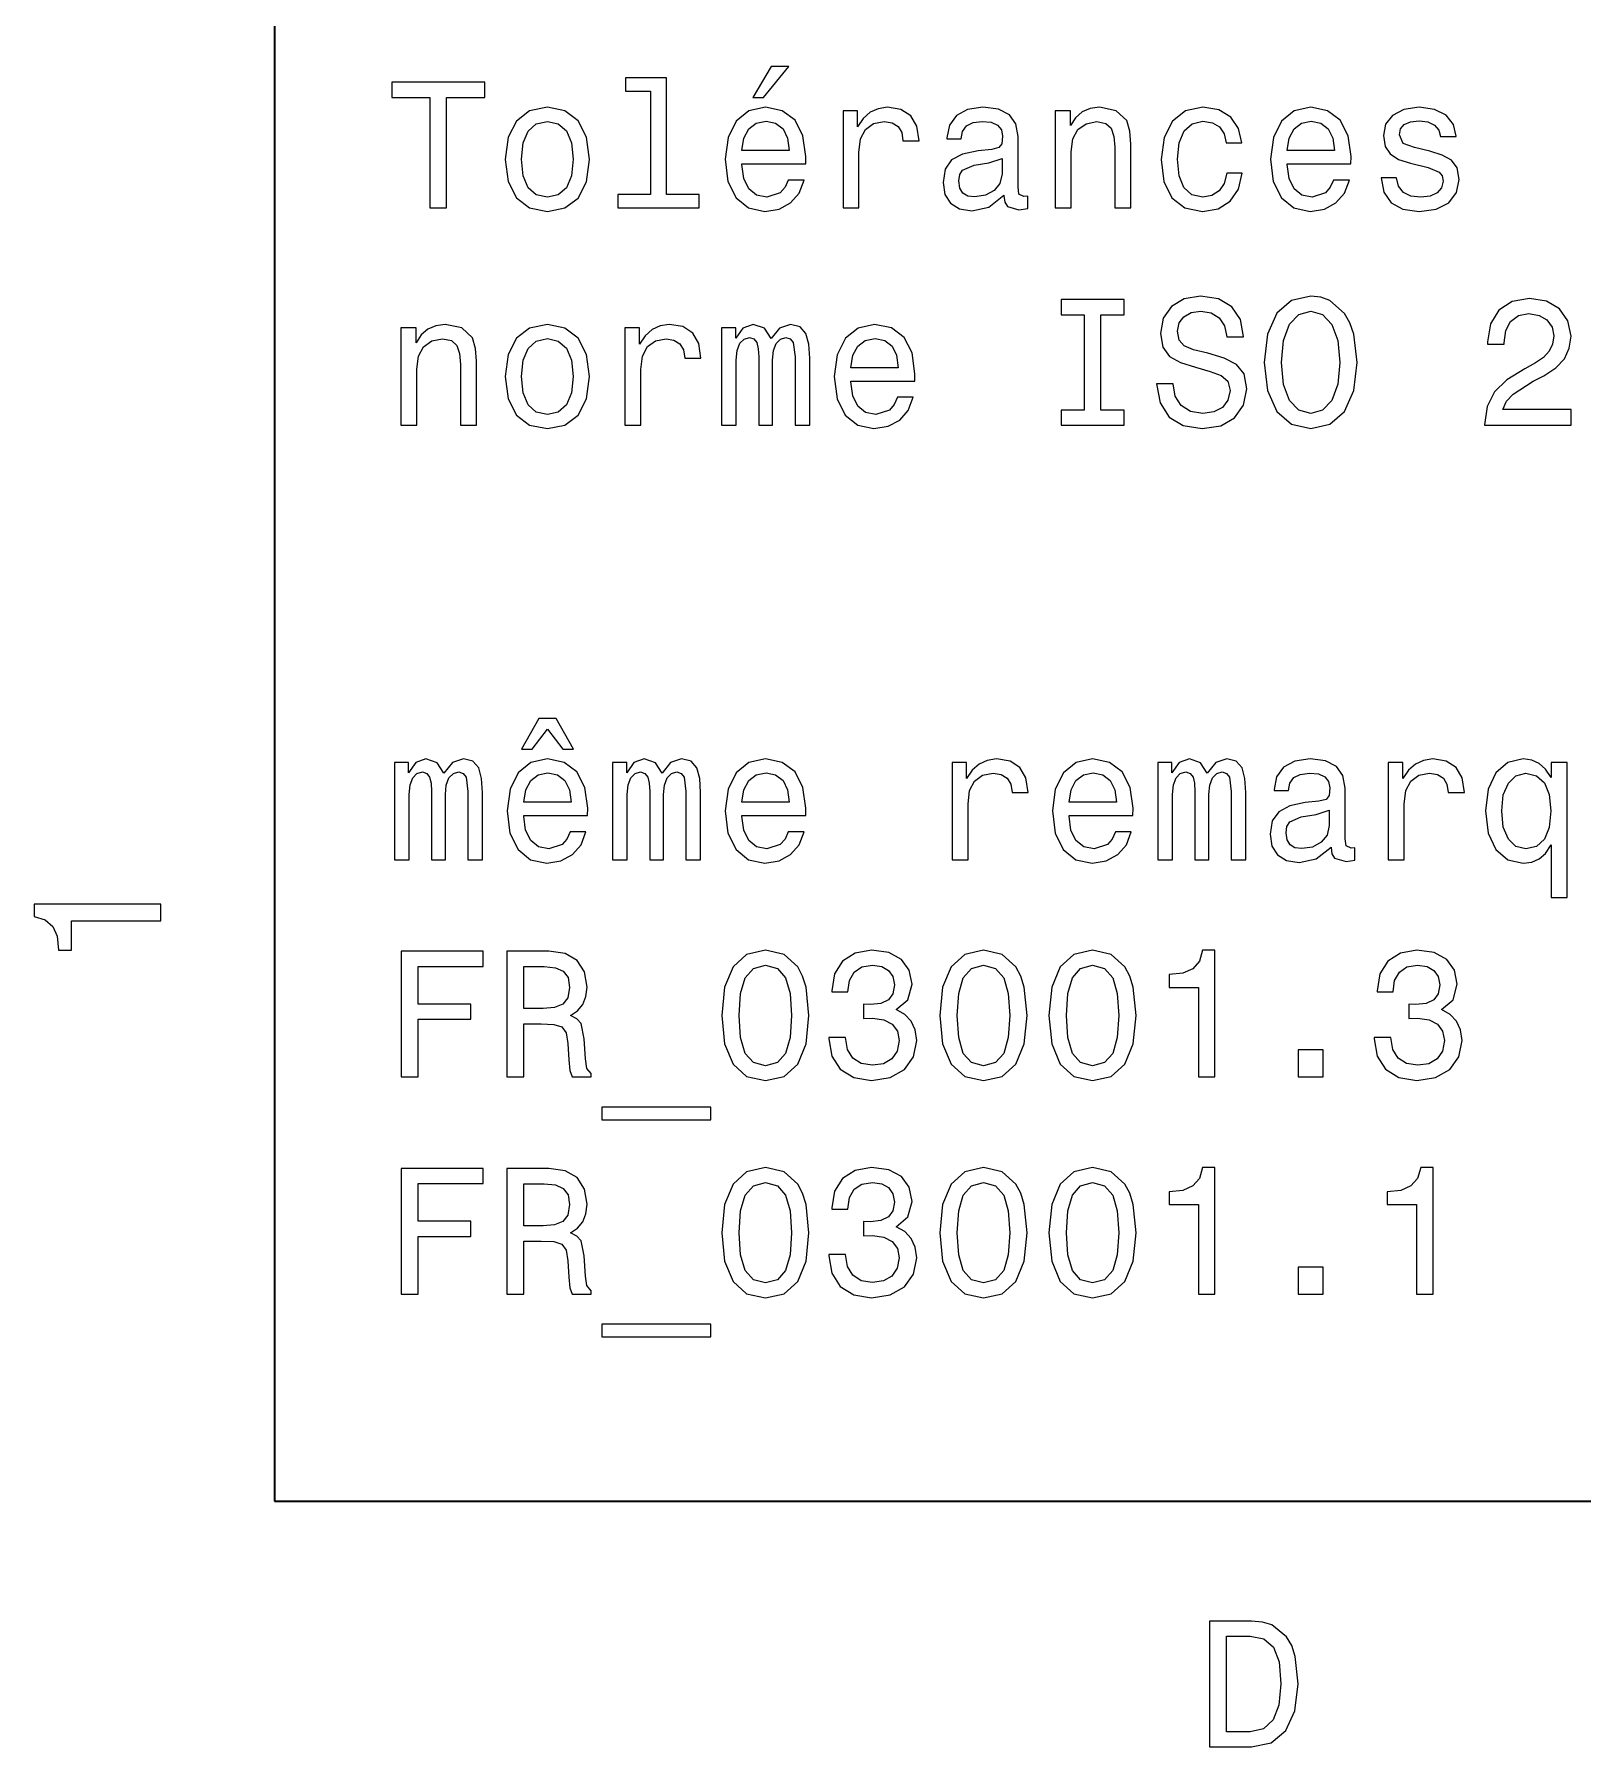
# Model space of a CAD drawing. Extents: x 0 to 297, y 0 to 210.
# Drawn here: x 3.31 to 46.42, y 3.17 to 50.84 of the extents above; entities that cross this region are included whole.
import ezdxf

# ---------------------------------------------------------------- set-up
doc = ezdxf.new("R2010")
doc.units = 0

msp = doc.modelspace()

# ---------------------------------------------------------------- linework, layer by layer
at = {"color": 7, "lineweight": 35}
for p, q in [((10, 200), (10, 10)), ((10, 10), (287, 10))]:
    msp.add_line(p, q, dxfattribs=at)
at = {"color": 7, "lineweight": 13}
for points in [[(20.4676, 49.246845), (20.4676, 46.372208), (19.554775, 46.372208), (19.554775, 45.999008), (21.819183, 45.999008), (21.819183, 46.372208), (20.911404, 46.372208), (20.911404, 49.620045), (19.771633, 49.620045), (19.771633, 49.246845)], [(23.317024, 49.075378), (23.614574, 49.075378), (24.315582, 49.932724), (23.821346, 49.932724)], [(14.324948, 45.999008), (14.788925, 45.999008), (14.788925, 49.075378), (15.848003, 49.075378), (15.848003, 49.499008), (13.260827, 49.499008), (13.260827, 49.075378), (14.324948, 49.075378)], [(16.417889, 47.350594), (16.498579, 46.735321), (16.730568, 46.281429), (17.098724, 45.999008), (17.59296, 45.903187), (18.082153, 45.999008), (18.450308, 46.276386), (18.682297, 46.730278), (18.768032, 47.350594), (18.682297, 47.965866), (18.450308, 48.424801), (18.082153, 48.702179), (17.59296, 48.803043), (17.098724, 48.702179), (16.730568, 48.419758), (16.498579, 47.965866)], [(23.009386, 47.224514), (24.784603, 47.224514), (24.789646, 47.431286), (24.708954, 48.011257), (24.487053, 48.444973), (24.134026, 48.707222), (23.665005, 48.803043), (23.206074, 48.702179), (22.853046, 48.419758), (22.626102, 47.960823), (22.54541, 47.355637), (22.621059, 46.735321), (22.848003, 46.281429), (23.195986, 45.999008), (23.649876, 45.903187), (24.043247, 45.96875), (24.366014, 46.140217), (24.603046, 46.412552), (24.739214, 46.775665), (24.300453, 46.775665), (24.209675, 46.573936), (24.07855, 46.422638), (23.705353, 46.301601), (23.417889, 46.357079), (23.201029, 46.533592), (23.059818, 46.821053), (23.009386, 47.209381)], [(25.823507, 45.999008), (26.267311, 45.999008), (26.267311, 47.547279), (26.3127, 47.920479), (26.448868, 48.187767), (26.670769, 48.349152), (26.968319, 48.404629), (27.190224, 48.369324), (27.356647, 48.268459), (27.457514, 48.096992), (27.492817, 47.865002), (27.941664, 47.865002), (27.881145, 48.273502), (27.714718, 48.56601), (27.43734, 48.742523), (27.059097, 48.803043), (26.801895, 48.762695), (26.57999, 48.661831), (26.383305, 48.490364), (26.226967, 48.258373), (26.226967, 48.707222), (25.823507, 48.707222)], [(30.301893, 46.352036), (30.301893, 46.336903), (30.32711, 46.165436), (30.402758, 46.044395), (30.720482, 45.948574), (30.9676, 45.988922), (30.9676, 46.33186), (30.861692, 46.31673), (30.720482, 46.382294), (30.695265, 46.584023), (30.695265, 47.986038), (30.634747, 48.344109), (30.458235, 48.596272), (30.150597, 48.747566), (29.716879, 48.803043), (29.293249, 48.742523), (28.980568, 48.571053), (28.783882, 48.303764), (28.718321, 47.950737), (28.718321, 47.920479), (29.116735, 47.920479), (29.152039, 48.132294), (29.262989, 48.283592), (29.444546, 48.374367), (29.70175, 48.409672), (29.948868, 48.384457), (30.125381, 48.308807), (30.231289, 48.177681), (30.266592, 47.996128), (30.246418, 47.784309), (30.165728, 47.678402), (29.963997, 47.627972), (29.585756, 47.587624), (29.152039, 47.496845), (28.844402, 47.335464), (28.662846, 47.083302), (28.607368, 46.710102), (28.657803, 46.377251), (28.81414, 46.130131), (29.066303, 45.973793), (29.414286, 45.918316), (29.883307, 46.024223)], [(31.729128, 45.999008), (32.172932, 45.999008), (32.172932, 47.562408), (32.218323, 47.920479), (32.364574, 48.182724), (32.591518, 48.344109), (32.894112, 48.404629), (33.136189, 48.354195), (33.287483, 48.218029), (33.363132, 47.991081), (33.388351, 47.688488), (33.388351, 45.999008), (33.832153, 45.999008), (33.832153, 47.779266), (33.811981, 48.137337), (33.721203, 48.434887), (33.423653, 48.707222), (32.959675, 48.803043), (32.702469, 48.767738), (32.485611, 48.671921), (32.299011, 48.510536), (32.152756, 48.293678), (32.152756, 48.707222), (31.729128, 48.707222)], [(36.489937, 47.809528), (36.928696, 47.809528), (36.837917, 48.212986), (36.621059, 48.530708), (36.283165, 48.727394), (35.844402, 48.803043), (35.360252, 48.702179), (34.992096, 48.419758), (34.760109, 47.960823), (34.679417, 47.345551), (34.755066, 46.735321), (34.98201, 46.281429), (35.34008, 45.999008), (35.829273, 45.903187), (36.262993, 45.978836), (36.600887, 46.190651), (36.832874, 46.523502), (36.933739, 46.967308), (36.510109, 46.967308), (36.43446, 46.684887), (36.293251, 46.473072), (36.091522, 46.341949), (35.844402, 46.301601), (35.536766, 46.367165), (35.314865, 46.568893), (35.178696, 46.896702), (35.133308, 47.36068), (35.178696, 47.814571), (35.319908, 48.14238), (35.546852, 48.344109), (35.844402, 48.414715), (36.106651, 48.369324), (36.303337, 48.25333), (36.43446, 48.061687)], [(38.189503, 47.224514), (39.964718, 47.224514), (39.969761, 47.431286), (39.889069, 48.011257), (39.667168, 48.444973), (39.31414, 48.707222), (38.845123, 48.803043), (38.386189, 48.702179), (38.033165, 48.419758), (37.806217, 47.960823), (37.725525, 47.355637), (37.801174, 46.735321), (38.028118, 46.281429), (38.376102, 45.999008), (38.829994, 45.903187), (39.223366, 45.96875), (39.546131, 46.140217), (39.783165, 46.412552), (39.919327, 46.775665), (39.480568, 46.775665), (39.38979, 46.573936), (39.258667, 46.422638), (38.885468, 46.301601), (38.598003, 46.357079), (38.381145, 46.533592), (38.239937, 46.821053), (38.189503, 47.209381)], [(42.163567, 47.577538), (41.73489, 47.678402), (41.417168, 47.794395), (41.31126, 48.031429), (41.341518, 48.197857), (41.447426, 48.318893), (41.618896, 48.394543), (41.866013, 48.424801), (42.103046, 48.394543), (42.289646, 48.303764), (42.410683, 48.167595), (42.461113, 47.986038), (42.894833, 47.986038), (42.894833, 47.996128), (42.819183, 48.323936), (42.612411, 48.581142), (42.289646, 48.742523), (41.866013, 48.803043), (41.43734, 48.742523), (41.12466, 48.576096), (40.927975, 48.328979), (40.867455, 48.0163), (40.912842, 47.713707), (41.054054, 47.501888), (41.286041, 47.350594), (41.62394, 47.244686), (42.118176, 47.12365), (42.420769, 46.997566), (42.501461, 46.896702), (42.531723, 46.745407), (42.486332, 46.558807), (42.365295, 46.417595), (42.16861, 46.326817), (41.906361, 46.296558), (41.628983, 46.326817), (41.427254, 46.432724), (41.291084, 46.604195), (41.235611, 46.841228), (40.806938, 46.841228), (40.877541, 46.437771), (41.084312, 46.145264), (41.412125, 45.96875), (41.866013, 45.903187), (42.34008, 45.96875), (42.688061, 46.145264), (42.899876, 46.427681), (42.975525, 46.795837), (42.920052, 47.11356), (42.76371, 47.330421), (42.506504, 47.47163)], [(16.871778, 47.355637), (16.917168, 47.809528), (17.058378, 48.137337), (17.285324, 48.339066), (17.59296, 48.409672), (17.895554, 48.339066), (18.122499, 48.14238), (18.26371, 47.809528), (18.31414, 47.355637), (18.26371, 46.896702), (18.122499, 46.56385), (17.895554, 46.362122), (17.59296, 46.296558), (17.285324, 46.362122), (17.058378, 46.56385), (16.917168, 46.896702)], [(23.009386, 47.59771), (23.064861, 47.945694), (23.201029, 48.2029), (23.407803, 48.359238), (23.680136, 48.414715), (23.947426, 48.359238), (24.1542, 48.2029), (24.280281, 47.945694), (24.325668, 47.59771)], [(38.189503, 47.59771), (38.24498, 47.945694), (38.381145, 48.2029), (38.587917, 48.359238), (38.860252, 48.414715), (39.127541, 48.359238), (39.334312, 48.2029), (39.460396, 47.945694), (39.505783, 47.59771)], [(30.251461, 46.947136), (30.190943, 46.684887), (30.02956, 46.483158), (29.787485, 46.352036), (29.489935, 46.306644), (29.298292, 46.33186), (29.162125, 46.412552), (29.076389, 46.553764), (29.051174, 46.75045), (29.071346, 46.926964), (29.152039, 47.053043), (29.474804, 47.194252), (29.883307, 47.254772), (30.251461, 47.375809)], [(32.541084, 40.375809), (31.895554, 40.375809), (31.895554, 39.952179), (33.650597, 39.952179), (33.650597, 40.375809), (33.005066, 40.375809), (33.005066, 43.028549), (33.650597, 43.028549), (33.650597, 43.452179), (31.895554, 43.452179), (31.895554, 43.028549), (32.541084, 43.028549)], [(35.012268, 41.107079), (34.553337, 41.107079), (34.654198, 40.572495), (34.906364, 40.179123), (35.294693, 39.942093), (35.819183, 39.856358), (36.338638, 39.93705), (36.726967, 40.158951), (36.974083, 40.506935), (37.064865, 40.965866), (36.989216, 41.379414), (36.777397, 41.646702), (36.43446, 41.823215), (35.975525, 41.954342), (35.582153, 42.050163), (35.324951, 42.161114), (35.178696, 42.322495), (35.133308, 42.574657), (35.178696, 42.801601), (35.309822, 42.973072), (35.511551, 43.089066), (35.788925, 43.129414), (36.07135, 43.078979), (36.293251, 42.942814), (36.439503, 42.715866), (36.510109, 42.40823), (36.96904, 42.40823), (36.96904, 42.418316), (36.888351, 42.89238), (36.651321, 43.245407), (36.278122, 43.467308), (35.773796, 43.542957), (35.319908, 43.467308), (34.966881, 43.255493), (34.739937, 42.927685), (34.659245, 42.504051), (34.724808, 42.125809), (34.916451, 41.868607), (35.21904, 41.697136), (35.632587, 41.566013), (36.041088, 41.450016), (36.348724, 41.339066), (36.535324, 41.177685), (36.600887, 40.915436), (36.540367, 40.648144), (36.384026, 40.446415), (36.146996, 40.320335), (35.839359, 40.279987), (35.496422, 40.335464), (35.234169, 40.496849), (35.067745, 40.759094)], [(37.549011, 41.702179), (37.63979, 40.915436), (37.902039, 40.335464), (38.310539, 39.977394), (38.845123, 39.856358), (39.37466, 39.977394), (39.788208, 40.335464), (40.04541, 40.915436), (40.141232, 41.702179), (40.04541, 42.483879), (39.93446, 42.801601), (39.788208, 43.06385), (39.37466, 43.421921), (39.122498, 43.512699), (38.845123, 43.548), (38.305496, 43.421921), (37.896996, 43.068893), (37.63979, 42.488922)], [(43.686619, 39.952179), (46.092239, 39.952179), (46.092239, 40.385895), (44.190941, 40.385895), (44.296848, 40.622929), (44.478405, 40.819614), (45.038204, 41.177685), (45.335754, 41.328979), (45.668606, 41.545837), (45.90564, 41.798), (46.041805, 42.095551), (46.092239, 42.433449), (46.006504, 42.857079), (45.76947, 43.18993), (45.406361, 43.401749), (44.93734, 43.477394), (44.45319, 43.391659), (44.085033, 43.154629), (43.848, 42.776386), (43.767311, 42.277107), (43.767311, 42.206501), (44.226242, 42.206501), (44.226242, 42.246849), (44.271633, 42.589787), (44.407799, 42.841949), (44.624657, 43.00333), (44.912125, 43.058807), (45.204632, 43.008373), (45.42149, 42.882294), (45.562698, 42.685608), (45.613132, 42.438492), (45.577827, 42.206501), (45.482006, 42.009815), (45.320625, 41.838345), (45.098721, 41.68705), (44.80117, 41.525665), (44.306938, 41.212986), (43.958954, 40.880135), (43.752182, 40.476673), (43.686619, 39.967308)], [(38.033165, 41.702179), (38.088638, 42.312408), (38.255066, 42.761257), (38.512268, 43.033592), (38.845123, 43.129414), (39.172932, 43.033592), (39.430138, 42.756214), (39.596565, 42.307365), (39.657082, 41.702179), (39.596565, 41.091949), (39.430138, 40.643101), (39.172932, 40.370766), (38.845123, 40.279987), (38.512268, 40.370766), (38.255066, 40.643101), (38.088638, 41.086906)], [(13.512989, 39.952179), (13.956793, 39.952179), (13.956793, 41.515579), (14.002182, 41.87365), (14.148436, 42.135895), (14.375381, 42.297279), (14.677975, 42.3578), (14.920049, 42.307365), (15.071346, 42.1712), (15.146995, 41.944252), (15.172211, 41.641659), (15.172211, 39.952179), (15.616014, 39.952179), (15.616014, 41.732437), (15.595841, 42.090508), (15.505064, 42.388058), (15.207513, 42.660393), (14.743536, 42.756214), (14.486332, 42.720909), (14.269473, 42.625092), (14.082873, 42.463707), (13.93662, 42.246849), (13.93662, 42.660393), (13.512989, 42.660393)], [(16.417889, 41.303764), (16.498579, 40.688492), (16.730568, 40.2346), (17.098724, 39.952179), (17.59296, 39.856358), (18.082153, 39.952179), (18.450308, 40.229557), (18.682297, 40.683449), (18.768032, 41.303764), (18.682297, 41.919037), (18.450308, 42.377972), (18.082153, 42.65535), (17.59296, 42.756214), (17.098724, 42.65535), (16.730568, 42.372929), (16.498579, 41.919037)], [(19.751461, 39.952179), (20.195265, 39.952179), (20.195265, 41.50045), (20.240654, 41.87365), (20.376822, 42.140938), (20.598724, 42.302322), (20.896275, 42.3578), (21.118176, 42.322495), (21.284603, 42.22163), (21.385468, 42.050163), (21.420769, 41.818172), (21.869617, 41.818172), (21.809097, 42.226673), (21.642672, 42.51918), (21.365295, 42.695694), (20.987053, 42.756214), (20.729847, 42.715866), (20.507946, 42.615002), (20.31126, 42.443535), (20.154919, 42.211544), (20.154919, 42.660393), (19.751461, 42.660393)], [(22.444546, 39.952179), (22.853046, 39.952179), (22.853046, 41.762699), (22.878262, 42.03503), (22.953911, 42.231716), (23.069904, 42.347713), (23.221203, 42.393101), (23.342239, 42.352757), (23.422932, 42.251892), (23.463276, 42.080421), (23.478407, 41.853477), (23.478407, 39.952179), (23.861692, 39.952179), (23.861692, 41.762699), (23.886909, 42.029987), (23.962557, 42.226673), (24.083595, 42.347713), (24.23489, 42.393101), (24.355928, 42.352757), (24.436619, 42.251892), (24.487053, 41.853477), (24.487053, 39.952179), (24.895554, 39.952179), (24.895554, 41.823215), (24.870338, 42.211544), (24.789646, 42.509094), (24.628262, 42.690651), (24.366014, 42.756214), (24.058378, 42.65535), (23.821346, 42.362843), (23.634747, 42.650307), (23.322067, 42.756214), (23.034603, 42.65535), (22.837917, 42.372929), (22.837917, 42.660393), (22.444546, 42.660393)], [(26.04541, 41.177685), (27.820625, 41.177685), (27.825668, 41.384457), (27.744976, 41.964428), (27.523075, 42.398144), (27.17005, 42.660393), (26.701029, 42.756214), (26.242096, 42.65535), (25.889069, 42.372929), (25.662125, 41.913994), (25.581432, 41.308807), (25.657082, 40.688492), (25.884026, 40.2346), (26.23201, 39.952179), (26.6859, 39.856358), (27.079271, 39.921921), (27.402039, 40.093388), (27.639069, 40.365723), (27.775238, 40.728836), (27.336475, 40.728836), (27.245697, 40.527107), (27.114574, 40.375809), (26.741375, 40.254772), (26.453911, 40.310249), (26.237053, 40.486763), (26.095842, 40.774223), (26.04541, 41.162552)], [(16.871778, 41.308807), (16.917168, 41.762699), (17.058378, 42.090508), (17.285324, 42.292236), (17.59296, 42.362843), (17.895554, 42.292236), (18.122499, 42.095551), (18.26371, 41.762699), (18.31414, 41.308807), (18.26371, 40.849873), (18.122499, 40.517021), (17.895554, 40.315292), (17.59296, 40.249729), (17.285324, 40.315292), (17.058378, 40.517021), (16.917168, 40.849873)], [(26.04541, 41.55088), (26.100885, 41.898865), (26.237053, 42.156071), (26.443825, 42.312408), (26.71616, 42.367886), (26.98345, 42.312408), (27.190224, 42.156071), (27.316303, 41.898865), (27.361692, 41.55088)], [(16.871778, 30.934885), (17.169329, 30.934885), (17.598003, 31.494684), (18.021633, 30.934885), (18.319185, 30.934885), (17.840078, 31.792234), (17.355928, 31.792234)], [(13.336475, 27.858517), (13.744977, 27.858517), (13.744977, 29.669035), (13.770193, 29.94137), (13.845841, 30.138056), (13.961836, 30.254049), (14.113132, 30.299438), (14.23417, 30.259092), (14.314861, 30.158228), (14.355207, 29.986759), (14.370337, 29.759813), (14.370337, 27.858517), (14.753622, 27.858517), (14.753622, 29.669035), (14.778839, 29.936327), (14.854487, 30.133013), (14.975525, 30.254049), (15.126822, 30.299438), (15.247859, 30.259092), (15.32855, 30.158228), (15.378983, 29.759813), (15.378983, 27.858517), (15.787484, 27.858517), (15.787484, 29.729553), (15.762268, 30.117882), (15.681577, 30.415434), (15.520193, 30.596989), (15.257945, 30.662552), (14.950309, 30.561687), (14.713277, 30.26918), (14.526677, 30.556644), (14.213997, 30.662552), (13.926533, 30.561687), (13.729847, 30.279266), (13.729847, 30.56673), (13.336475, 30.56673)], [(16.93734, 29.084021), (18.712557, 29.084021), (18.7176, 29.290792), (18.636908, 29.870764), (18.415007, 30.304482), (18.061981, 30.56673), (17.59296, 30.662552), (17.134026, 30.561687), (16.781, 30.279266), (16.554054, 29.820332), (16.473364, 29.215145), (16.549011, 28.594828), (16.775957, 28.140938), (17.12394, 27.858517), (17.577831, 27.762695), (17.971203, 27.828257), (18.293968, 27.999727), (18.531, 28.272062), (18.667168, 28.635174), (18.228407, 28.635174), (18.137629, 28.433445), (18.006504, 28.282148), (17.633305, 28.16111), (17.345842, 28.216585), (17.128983, 28.393099), (16.987772, 28.680563), (16.93734, 29.068892)], [(19.408522, 27.858517), (19.817024, 27.858517), (19.817024, 29.669035), (19.842239, 29.94137), (19.917889, 30.138056), (20.033882, 30.254049), (20.185179, 30.299438), (20.306217, 30.259092), (20.386908, 30.158228), (20.427254, 29.986759), (20.442383, 29.759813), (20.442383, 27.858517), (20.825668, 27.858517), (20.825668, 29.669035), (20.850885, 29.936327), (20.926533, 30.133013), (21.047571, 30.254049), (21.198868, 30.299438), (21.319904, 30.259092), (21.400597, 30.158228), (21.451029, 29.759813), (21.451029, 27.858517), (21.859531, 27.858517), (21.859531, 29.729553), (21.834314, 30.117882), (21.753624, 30.415434), (21.592239, 30.596989), (21.32999, 30.662552), (21.022354, 30.561687), (20.785324, 30.26918), (20.598724, 30.556644), (20.286043, 30.662552), (19.998579, 30.561687), (19.801893, 30.279266), (19.801893, 30.56673), (19.408522, 30.56673)], [(23.009386, 29.084021), (24.784603, 29.084021), (24.789646, 29.290792), (24.708954, 29.870764), (24.487053, 30.304482), (24.134026, 30.56673), (23.665005, 30.662552), (23.206074, 30.561687), (22.853046, 30.279266), (22.626102, 29.820332), (22.54541, 29.215145), (22.621059, 28.594828), (22.848003, 28.140938), (23.195986, 27.858517), (23.649876, 27.762695), (24.043247, 27.828257), (24.366014, 27.999727), (24.603046, 28.272062), (24.739214, 28.635174), (24.300453, 28.635174), (24.209675, 28.433445), (24.07855, 28.282148), (23.705353, 28.16111), (23.417889, 28.216585), (23.201029, 28.393099), (23.059818, 28.680563), (23.009386, 29.068892)], [(28.859531, 27.858517), (29.303335, 27.858517), (29.303335, 29.406788), (29.348724, 29.779987), (29.484892, 30.047277), (29.706793, 30.20866), (30.004343, 30.264137), (30.226246, 30.228834), (30.392672, 30.12797), (30.493536, 29.956499), (30.528839, 29.72451), (30.977686, 29.72451), (30.917168, 30.133013), (30.750742, 30.42552), (30.473364, 30.602032), (30.095121, 30.662552), (29.837917, 30.622206), (29.616014, 30.521341), (29.419329, 30.349871), (29.262989, 30.117882), (29.262989, 30.56673), (28.859531, 30.56673)], [(32.117455, 29.084021), (33.89267, 29.084021), (33.897713, 29.290792), (33.817024, 29.870764), (33.595123, 30.304482), (33.242096, 30.56673), (32.773075, 30.662552), (32.31414, 30.561687), (31.961117, 30.279266), (31.734171, 29.820332), (31.653479, 29.215145), (31.729128, 28.594828), (31.956072, 28.140938), (32.304054, 27.858517), (32.757946, 27.762695), (33.151318, 27.828257), (33.474083, 27.999727), (33.711117, 28.272062), (33.847282, 28.635174), (33.408524, 28.635174), (33.317741, 28.433445), (33.186623, 28.282148), (32.813423, 28.16111), (32.525955, 28.216585), (32.309097, 28.393099), (32.167889, 28.680563), (32.117455, 29.068892)], [(34.588638, 27.858517), (34.997139, 27.858517), (34.997139, 29.669035), (35.022354, 29.94137), (35.098007, 30.138056), (35.213997, 30.254049), (35.365295, 30.299438), (35.486336, 30.259092), (35.567024, 30.158228), (35.607368, 29.986759), (35.622498, 29.759813), (35.622498, 27.858517), (36.005783, 27.858517), (36.005783, 29.669035), (36.031002, 29.936327), (36.106651, 30.133013), (36.227688, 30.254049), (36.378983, 30.299438), (36.500023, 30.259092), (36.580711, 30.158228), (36.631145, 29.759813), (36.631145, 27.858517), (37.03965, 27.858517), (37.03965, 29.729553), (37.014431, 30.117882), (36.933739, 30.415434), (36.772354, 30.596989), (36.510109, 30.662552), (36.202469, 30.561687), (35.965439, 30.26918), (35.778839, 30.556644), (35.46616, 30.662552), (35.178696, 30.561687), (34.98201, 30.279266), (34.98201, 30.56673), (34.588638, 30.56673)], [(39.409966, 28.211542), (39.409966, 28.196413), (39.435181, 28.024942), (39.510826, 27.903906), (39.828552, 27.808084), (40.075668, 27.848431), (40.075668, 28.19137), (39.969761, 28.176241), (39.828552, 28.241802), (39.803337, 28.443531), (39.803337, 29.845549), (39.742817, 30.203617), (39.566303, 30.455778), (39.258667, 30.607075), (38.824951, 30.662552), (38.401318, 30.602032), (38.088638, 30.430563), (37.891953, 30.163271), (37.826389, 29.810246), (37.826389, 29.779987), (38.224804, 29.779987), (38.260109, 29.991802), (38.371056, 30.143099), (38.552612, 30.233877), (38.809822, 30.26918), (39.056938, 30.243963), (39.233452, 30.168316), (39.339355, 30.037191), (39.37466, 29.855635), (39.354488, 29.64382), (39.273796, 29.537912), (39.072067, 29.48748), (38.693825, 29.447134), (38.260109, 29.356356), (37.952469, 29.194973), (37.770912, 28.94281), (37.715439, 28.569613), (37.765869, 28.236759), (37.922211, 27.989641), (38.17437, 27.8333), (38.522354, 27.777824), (38.991375, 27.883734)], [(41.003624, 27.858517), (41.447426, 27.858517), (41.447426, 29.406788), (41.492813, 29.779987), (41.628983, 30.047277), (41.850883, 30.20866), (42.148438, 30.264137), (42.370338, 30.228834), (42.536766, 30.12797), (42.637627, 29.956499), (42.672932, 29.72451), (43.12178, 29.72451), (43.06126, 30.133013), (42.894833, 30.42552), (42.617455, 30.602032), (42.239212, 30.662552), (41.98201, 30.622206), (41.760109, 30.521341), (41.563423, 30.349871), (41.407082, 30.117882), (41.407082, 30.56673), (41.003624, 30.56673)], [(45.537483, 30.148142), (45.381142, 30.375088), (45.204632, 30.53647), (44.997856, 30.627249), (44.760826, 30.662552), (44.332153, 30.561687), (43.999298, 30.279266), (43.78244, 29.825375), (43.706791, 29.215145), (43.78244, 28.599871), (43.999298, 28.145981), (44.332153, 27.858517), (44.760826, 27.762695), (44.997856, 27.792955), (45.199589, 27.878689), (45.376099, 28.03503), (45.537483, 28.272062), (45.537483, 26.809525), (45.981289, 26.809525), (45.981289, 30.56673), (45.537483, 30.56673)], [(16.93734, 29.45722), (16.992815, 29.805202), (17.128983, 30.062407), (17.335754, 30.218746), (17.608089, 30.274223), (17.875381, 30.218746), (18.082153, 30.062407), (18.208233, 29.805202), (18.253622, 29.45722)], [(23.009386, 29.45722), (23.064861, 29.805202), (23.201029, 30.062407), (23.407803, 30.218746), (23.680136, 30.274223), (23.947426, 30.218746), (24.1542, 30.062407), (24.280281, 29.805202), (24.325668, 29.45722)], [(32.117455, 29.45722), (32.172932, 29.805202), (32.309097, 30.062407), (32.515869, 30.218746), (32.788208, 30.274223), (33.055496, 30.218746), (33.262268, 30.062407), (33.388351, 29.805202), (33.433739, 29.45722)], [(44.160683, 29.215145), (44.20607, 29.663992), (44.347282, 29.991802), (44.559097, 30.193531), (44.836475, 30.264137), (45.128983, 30.193531), (45.350883, 29.996845), (45.482006, 29.669035), (45.53244, 29.215145), (45.482006, 28.75621), (45.350883, 28.428402), (45.128983, 28.226673), (44.836475, 28.16111), (44.559097, 28.226673), (44.347282, 28.428402), (44.20607, 28.761255)], [(39.359531, 28.806644), (39.299011, 28.544395), (39.137627, 28.342667), (38.895554, 28.211542), (38.598003, 28.166153), (38.406361, 28.19137), (38.270195, 28.272062), (38.18446, 28.413271), (38.159241, 28.609957), (38.179417, 28.78647), (38.260109, 28.912552), (38.582874, 29.053762), (38.991375, 29.114281), (39.359531, 29.235317)], [(6.833213, 26.159222), (6.833213, 26.618156), (3.307997, 26.618156), (3.307997, 26.275217), (3.615634, 26.184439), (3.822406, 26.002882), (3.943444, 25.725506), (3.98379, 25.34222), (4.341859, 25.34222), (4.341859, 26.159222)], [(13.523075, 21.811687), (13.992095, 21.811687), (13.992095, 23.420477), (15.464718, 23.420477), (15.464718, 23.839066), (13.992095, 23.839066), (13.992095, 24.888056), (15.802614, 24.888056), (15.802614, 25.311687), (13.523075, 25.311687)], [(16.468321, 21.811687), (16.93734, 21.811687), (16.93734, 23.289352), (17.416447, 23.289352), (17.769472, 23.274223), (17.991375, 23.203619), (18.112411, 23.037191), (18.162846, 22.739641), (18.188061, 22.285751), (18.218319, 21.988201), (18.278839, 21.811687), (18.808378, 21.811687), (18.808378, 21.907509), (18.692383, 22.048719), (18.652039, 22.310966), (18.616735, 22.875809), (18.531, 23.294395), (18.415007, 23.42552), (18.23345, 23.521341), (18.435179, 23.647423), (18.576389, 23.823935), (18.667168, 24.045837), (18.697426, 24.313129), (18.626822, 24.736759), (18.425093, 25.054483), (18.092239, 25.246126), (17.63835, 25.311687), (16.468321, 25.311687)], [(22.449589, 23.521341), (22.525238, 22.729555), (22.762268, 22.164713), (23.140511, 21.821774), (23.665005, 21.710823), (24.18446, 21.821774), (24.5627, 22.164713), (24.794689, 22.729555), (24.875381, 23.521341), (24.794689, 24.308084), (24.698868, 24.620766), (24.5627, 24.87797), (24.18446, 25.220909), (23.665005, 25.336903), (23.140511, 25.220909), (22.762268, 24.872927), (22.525238, 24.308084)], [(25.430136, 22.911112), (25.430136, 22.875809), (25.510826, 22.391659), (25.74786, 22.028545), (26.121059, 21.796558), (26.615295, 21.710823), (27.13979, 21.796558), (27.533161, 22.018459), (27.785324, 22.371487), (27.876102, 22.825377), (27.835754, 23.122927), (27.724804, 23.365002), (27.543247, 23.551601), (27.301174, 23.687769), (27.628983, 23.960102), (27.744976, 24.39382), (27.669329, 24.787191), (27.452469, 25.084742), (27.099445, 25.271341), (26.615295, 25.336903), (26.161404, 25.256212), (25.813421, 25.034309), (25.586475, 24.681284), (25.510826, 24.212263), (25.510826, 24.176962), (25.959675, 24.176962), (26.000021, 24.499727), (26.131145, 24.731716), (26.34296, 24.872927), (26.640511, 24.923359), (26.90276, 24.883013), (27.094402, 24.777105), (27.210396, 24.605637), (27.255783, 24.373648), (27.210396, 24.12653), (27.089357, 23.960102), (26.877542, 23.859238), (26.590078, 23.828979), (26.393393, 23.834023), (26.393393, 23.435606), (26.640511, 23.445694), (26.958233, 23.400305), (27.195267, 23.279266), (27.336475, 23.082581), (27.386909, 22.825377), (27.331432, 22.532869), (27.185179, 22.31601), (26.95319, 22.179844), (26.645554, 22.134455), (26.327831, 22.184887), (26.095842, 22.336184), (25.949589, 22.578259), (25.894112, 22.911112)], [(28.521633, 23.521341), (28.597282, 22.729555), (28.834314, 22.164713), (29.212557, 21.821774), (29.737053, 21.710823), (30.256504, 21.821774), (30.634747, 22.164713), (30.866735, 22.729555), (30.947428, 23.521341), (30.866735, 24.308084), (30.770914, 24.620766), (30.634747, 24.87797), (30.256504, 25.220909), (29.737053, 25.336903), (29.212557, 25.220909), (28.834314, 24.872927), (28.597282, 24.308084)], [(31.557657, 23.521341), (31.633307, 22.729555), (31.870338, 22.164713), (32.248581, 21.821774), (32.773075, 21.710823), (33.292526, 21.821774), (33.670769, 22.164713), (33.902756, 22.729555), (33.983452, 23.521341), (33.902756, 24.308084), (33.806938, 24.620766), (33.670769, 24.87797), (33.292526, 25.220909), (32.773075, 25.336903), (32.248581, 25.220909), (31.870338, 24.872927), (31.633307, 24.308084)], [(35.718323, 21.811687), (36.177254, 21.811687), (36.177254, 25.336903), (35.834316, 25.336903), (35.743538, 25.029266), (35.561981, 24.822495), (35.284603, 24.701458), (34.901321, 24.661112), (34.901321, 24.303041), (35.718323, 24.303041)], [(40.610252, 22.911112), (40.610252, 22.875809), (40.690941, 22.391659), (40.927975, 22.028545), (41.30117, 21.796558), (41.79541, 21.710823), (42.319904, 21.796558), (42.713276, 22.018459), (42.965439, 22.371487), (43.056213, 22.825377), (43.015869, 23.122927), (42.904919, 23.365002), (42.723366, 23.551601), (42.481289, 23.687769), (42.809097, 23.960102), (42.925095, 24.39382), (42.849442, 24.787191), (42.632584, 25.084742), (42.279556, 25.271341), (41.79541, 25.336903), (41.341518, 25.256212), (40.993538, 25.034309), (40.76659, 24.681284), (40.690941, 24.212263), (40.690941, 24.176962), (41.13979, 24.176962), (41.180138, 24.499727), (41.31126, 24.731716), (41.523075, 24.872927), (41.820625, 24.923359), (42.08287, 24.883013), (42.274513, 24.777105), (42.390511, 24.605637), (42.435898, 24.373648), (42.390511, 24.12653), (42.26947, 23.960102), (42.057655, 23.859238), (41.770195, 23.828979), (41.573509, 23.834023), (41.573509, 23.435606), (41.820625, 23.445694), (42.138351, 23.400305), (42.375381, 23.279266), (42.51659, 23.082581), (42.567024, 22.825377), (42.511547, 22.532869), (42.365295, 22.31601), (42.133305, 22.179844), (41.825668, 22.134455), (41.507946, 22.184887), (41.275955, 22.336184), (41.129704, 22.578259), (41.074226, 22.911112)], [(17.507225, 24.883013), (17.814861, 24.852755), (18.031721, 24.756933), (18.167889, 24.58042), (18.213276, 24.303041), (18.162846, 24.010534), (18.026678, 23.834023), (17.794689, 23.743244), (17.476965, 23.718027), (16.93734, 23.718027), (16.93734, 24.883013)], [(22.933739, 23.521341), (22.974083, 24.131573), (23.100164, 24.570333), (23.32711, 24.827538), (23.665005, 24.918316), (23.99786, 24.827538), (24.224804, 24.570333), (24.350885, 24.131573), (24.391232, 23.521341), (24.350885, 22.906067), (24.224804, 22.467308), (23.99786, 22.210102), (23.665005, 22.124367), (23.32711, 22.210102), (23.100164, 22.467308), (22.974083, 22.906067)], [(29.005783, 23.521341), (29.046131, 24.131573), (29.172211, 24.570333), (29.399157, 24.827538), (29.737053, 24.918316), (30.069906, 24.827538), (30.29685, 24.570333), (30.422932, 24.131573), (30.463278, 23.521341), (30.422932, 22.906067), (30.29685, 22.467308), (30.069906, 22.210102), (29.737053, 22.124367), (29.399157, 22.210102), (29.172211, 22.467308), (29.046131, 22.906067)], [(32.041809, 23.521341), (32.082153, 24.131573), (32.208237, 24.570333), (32.435181, 24.827538), (32.773075, 24.918316), (33.105927, 24.827538), (33.332874, 24.570333), (33.458954, 24.131573), (33.499298, 23.521341), (33.458954, 22.906067), (33.332874, 22.467308), (33.105927, 22.210102), (32.773075, 22.124367), (32.435181, 22.210102), (32.208237, 22.467308), (32.082153, 22.906067)], [(38.497139, 21.811687), (39.193104, 21.811687), (39.193104, 22.563128), (38.497139, 22.563128)], [(19.110971, 20.974512), (19.110971, 20.621487), (22.146996, 20.621487), (22.146996, 20.974512)], [(13.523075, 15.764858), (13.992095, 15.764858), (13.992095, 17.373648), (15.464718, 17.373648), (15.464718, 17.792236), (13.992095, 17.792236), (13.992095, 18.841227), (15.802614, 18.841227), (15.802614, 19.264858), (13.523075, 19.264858)], [(16.468321, 15.764858), (16.93734, 15.764858), (16.93734, 17.242523), (17.416447, 17.242523), (17.769472, 17.227394), (17.991375, 17.15679), (18.112411, 16.990362), (18.162846, 16.692812), (18.188061, 16.238922), (18.218319, 15.941371), (18.278839, 15.764858), (18.808378, 15.764858), (18.808378, 15.86068), (18.692383, 16.00189), (18.652039, 16.264137), (18.616735, 16.828979), (18.531, 17.247566), (18.415007, 17.378691), (18.23345, 17.474512), (18.435179, 17.600594), (18.576389, 17.777105), (18.667168, 17.999008), (18.697426, 18.2663), (18.626822, 18.68993), (18.425093, 19.007654), (18.092239, 19.199297), (17.63835, 19.264858), (16.468321, 19.264858)], [(22.449589, 17.474512), (22.525238, 16.682726), (22.762268, 16.117884), (23.140511, 15.774944), (23.665005, 15.663994), (24.18446, 15.774944), (24.5627, 16.117884), (24.794689, 16.682726), (24.875381, 17.474512), (24.794689, 18.261255), (24.698868, 18.573936), (24.5627, 18.831141), (24.18446, 19.17408), (23.665005, 19.290073), (23.140511, 19.17408), (22.762268, 18.826097), (22.525238, 18.261255)], [(25.430136, 16.864283), (25.430136, 16.828979), (25.510826, 16.34483), (25.74786, 15.981717), (26.121059, 15.749728), (26.615295, 15.663994), (27.13979, 15.749728), (27.533161, 15.971631), (27.785324, 16.324657), (27.876102, 16.778547), (27.835754, 17.076097), (27.724804, 17.318172), (27.543247, 17.504772), (27.301174, 17.64094), (27.628983, 17.913273), (27.744976, 18.346991), (27.669329, 18.740362), (27.452469, 19.037912), (27.099445, 19.224512), (26.615295, 19.290073), (26.161404, 19.209383), (25.813421, 18.98748), (25.586475, 18.634455), (25.510826, 18.165434), (25.510826, 18.130133), (25.959675, 18.130133), (26.000021, 18.452898), (26.131145, 18.684887), (26.34296, 18.826097), (26.640511, 18.87653), (26.90276, 18.836184), (27.094402, 18.730276), (27.210396, 18.558807), (27.255783, 18.326818), (27.210396, 18.0797), (27.089357, 17.913273), (26.877542, 17.812408), (26.590078, 17.78215), (26.393393, 17.787193), (26.393393, 17.388777), (26.640511, 17.398865), (26.958233, 17.353476), (27.195267, 17.232437), (27.336475, 17.035751), (27.386909, 16.778547), (27.331432, 16.48604), (27.185179, 16.26918), (26.95319, 16.133015), (26.645554, 16.087626), (26.327831, 16.138058), (26.095842, 16.289354), (25.949589, 16.531429), (25.894112, 16.864283)], [(28.521633, 17.474512), (28.597282, 16.682726), (28.834314, 16.117884), (29.212557, 15.774944), (29.737053, 15.663994), (30.256504, 15.774944), (30.634747, 16.117884), (30.866735, 16.682726), (30.947428, 17.474512), (30.866735, 18.261255), (30.770914, 18.573936), (30.634747, 18.831141), (30.256504, 19.17408), (29.737053, 19.290073), (29.212557, 19.17408), (28.834314, 18.826097), (28.597282, 18.261255)], [(31.557657, 17.474512), (31.633307, 16.682726), (31.870338, 16.117884), (32.248581, 15.774944), (32.773075, 15.663994), (33.292526, 15.774944), (33.670769, 16.117884), (33.902756, 16.682726), (33.983452, 17.474512), (33.902756, 18.261255), (33.806938, 18.573936), (33.670769, 18.831141), (33.292526, 19.17408), (32.773075, 19.290073), (32.248581, 19.17408), (31.870338, 18.826097), (31.633307, 18.261255)], [(35.718323, 15.764858), (36.177254, 15.764858), (36.177254, 19.290073), (35.834316, 19.290073), (35.743538, 18.982437), (35.561981, 18.775665), (35.284603, 18.654629), (34.901321, 18.614283), (34.901321, 18.256212), (35.718323, 18.256212)], [(41.790367, 15.764858), (42.249298, 15.764858), (42.249298, 19.290073), (41.906361, 19.290073), (41.815582, 18.982437), (41.634026, 18.775665), (41.356647, 18.654629), (40.973366, 18.614283), (40.973366, 18.256212), (41.790367, 18.256212)], [(17.507225, 18.836184), (17.814861, 18.805925), (18.031721, 18.710104), (18.167889, 18.53359), (18.213276, 18.256212), (18.162846, 17.963705), (18.026678, 17.787193), (17.794689, 17.696415), (17.476965, 17.671198), (16.93734, 17.671198), (16.93734, 18.836184)], [(22.933739, 17.474512), (22.974083, 18.084743), (23.100164, 18.523504), (23.32711, 18.780708), (23.665005, 18.871487), (23.99786, 18.780708), (24.224804, 18.523504), (24.350885, 18.084743), (24.391232, 17.474512), (24.350885, 16.859238), (24.224804, 16.420479), (23.99786, 16.163273), (23.665005, 16.077538), (23.32711, 16.163273), (23.100164, 16.420479), (22.974083, 16.859238)], [(29.005783, 17.474512), (29.046131, 18.084743), (29.172211, 18.523504), (29.399157, 18.780708), (29.737053, 18.871487), (30.069906, 18.780708), (30.29685, 18.523504), (30.422932, 18.084743), (30.463278, 17.474512), (30.422932, 16.859238), (30.29685, 16.420479), (30.069906, 16.163273), (29.737053, 16.077538), (29.399157, 16.163273), (29.172211, 16.420479), (29.046131, 16.859238)], [(32.041809, 17.474512), (32.082153, 18.084743), (32.208237, 18.523504), (32.435181, 18.780708), (32.773075, 18.871487), (33.105927, 18.780708), (33.332874, 18.523504), (33.458954, 18.084743), (33.499298, 17.474512), (33.458954, 16.859238), (33.332874, 16.420479), (33.105927, 16.163273), (32.773075, 16.077538), (32.435181, 16.163273), (32.208237, 16.420479), (32.082153, 16.859238)], [(38.497139, 15.764858), (39.193104, 15.764858), (39.193104, 16.516298), (38.497139, 16.516298)], [(19.110971, 14.927683), (19.110971, 14.574656), (22.146996, 14.574656), (22.146996, 14.927683)], [(37.194958, 6.666787), (36.029972, 6.666787), (36.029972, 3.166787), (37.194958, 3.166787), (37.744667, 3.277738), (38.153168, 3.615634), (38.405331, 4.165346), (38.496109, 4.916787), (38.415417, 5.683357), (38.314552, 5.985951), (38.173344, 6.228026), (37.764839, 6.555836), (37.497551, 6.636527)], [(37.159653, 6.248199), (37.542938, 6.17255), (37.805187, 5.940562), (37.961525, 5.527017), (38.011959, 4.916787), (37.956482, 4.326729), (37.800144, 3.913184), (37.532852, 3.666066), (37.159653, 3.585375), (36.498989, 3.585375), (36.498989, 6.248199)]]:
    msp.add_lwpolyline(points, close=True, dxfattribs=at)

doc.saveas('drawing.dxf')
